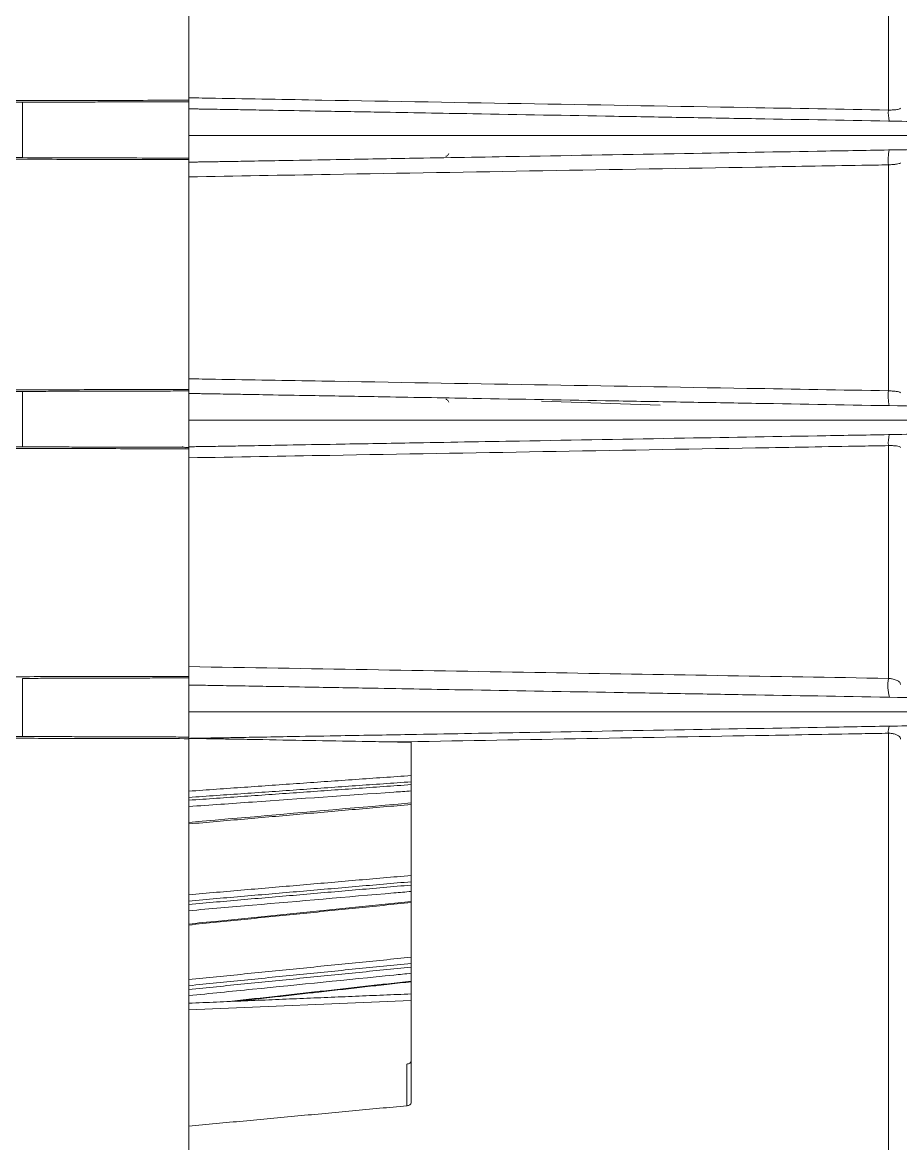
# Model space of a CAD drawing. Extents: x 12.1 to 108.7, y 1 to 80.4.
# Drawn here: x 80.236 to 82.21, y 30.73 to 33.251 of the extents above; entities that cross this region are included whole.
import ezdxf

# ---------------------------------------------------------------- set-up
doc = ezdxf.new("R2010")
doc.units = 0
doc.header["$MEASUREMENT"] = 0
doc.linetypes.add('SLD-Solid', pattern=[0])
doc.layers.add('OBJECT', color=7, linetype='CONTINUOUS')

msp = doc.modelspace()

# ---------------------------------------------------------------- linework, layer by layer
at = {"layer": 'OBJECT', "linetype": 'SLD-Solid', "lineweight": 15}
for p, q in [((80.6095, 33.0763), (80.6095, 33.5879)), ((82.1821, 33.0543), (82.1821, 33.5777)), ((80.6095, 33.0729), (80.6095, 33.0763)), ((80.2356, 33.0719), (80.2356, 32.9472)), ((80.6095, 33.0729), (80.6095, 32.9461)), ((80.6095, 32.6807), (80.6095, 32.9428)), ((82.1821, 32.423), (82.1821, 32.931)), ((80.6095, 32.6807), (80.6095, 32.4499)), ((80.6095, 32.426), (80.6095, 32.4498)), ((80.2356, 32.4216), (80.2356, 32.2969)), ((80.6095, 32.426), (80.6095, 32.4226)), ((80.6095, 32.4226), (80.6095, 32.2958)), ((81.6695, 32.3907), (81.4021, 32.4)), ((80.6095, 32.2958), (80.6095, 32.2925)), ((82.1821, 31.7763), (82.1821, 32.2997)), ((80.6095, 32.2728), (80.6095, 32.2925)), ((80.6095, 32.2723), (80.6095, 31.8027)), ((80.6095, 31.7809), (80.6095, 31.8021)), ((80.2356, 31.7763), (80.2356, 31.6456)), ((80.6095, 31.7809), (80.6095, 31.7774)), ((80.6095, 31.7774), (80.6095, 31.6444)), ((80.6095, 30.7748), (80.6095, 31.6407)), ((82.1821, 30.5046), (82.1821, 31.653)), ((81.1095, 31.6327), (81.1095, 30.8218)), ((81.1095, 31.0518), (80.6095, 31.0309)), ((81.0998, 30.8153), (81.0998, 30.909)), ((80.6095, 30.7695), (80.6095, 30.7748)), ((80.6095, 30.5949), (80.6095, 30.7695))]:
    msp.add_line(p, q, dxfattribs=at)
for centre, radius, start, end in [((82.2516, 33.0477), 0.0698, 174.5452, 195.0924), ((82.2803, 32.9417), 0.0988, 166.6502, 186.2039), ((82.2803, 32.4123), 0.0988, 173.7961, 193.3498), ((82.2516, 32.3063), 0.0698, 164.9076, 185.4548), ((80.5945, 32.2817), 0.015, 83, 89), ((80.5945, 32.2817), 0.015, 60.8755, 83), ((82.2956, 31.7606), 0.1145, 172.1446, 193.5041), ((82.2185, 31.6563), 0.0365, 159.8128, 185.2099)]:
    msp.add_arc(centre, radius, start, end, dxfattribs=at)
for points in [[(80.6095, 33.0763), (79.3004, 33.0736)], [(78.3698, 33.0721), (80.2356, 33.0719)], [(80.2356, 33.0719), (80.6095, 33.0729)], [(80.2356, 32.9472), (78.369, 32.947)], [(79.3004, 32.9455), (80.6095, 32.9428)], [(79.3004, 32.4233), (80.6095, 32.426)], [(80.6095, 32.4226), (80.2356, 32.4216)], [(80.6095, 32.2925), (79.3004, 32.2952)], [(80.2356, 32.2969), (80.6095, 32.2958)], [(79.3004, 31.7781), (80.6095, 31.7809)], [(80.6095, 31.7774), (80.2356, 31.7763)], [(80.6095, 31.6407), (79.3004, 31.6437)], [(80.2356, 31.6456), (80.6095, 31.6444)], [(81.1095, 31.6327), (81.074, 31.6333)], [(80.6095, 31.5227), (81.1095, 31.5578)], [(81.1095, 31.5437), (80.6095, 31.5086)], [(80.6095, 31.5023), (81.1095, 31.5374)], [(80.6095, 31.449), (81.1095, 31.4927)], [(80.6095, 31.2898), (81.1095, 31.3331)], [(81.1095, 31.319), (80.6095, 31.2757)], [(80.6095, 31.2681), (81.1095, 31.3115)], [(80.6095, 31.2217), (81.1095, 31.2723)], [(80.6095, 31.099), (81.1095, 31.1493)], [(81.1095, 31.1355), (80.6095, 31.0853)], [(80.6095, 31.0767), (81.1095, 31.127)], [(80.6999, 31.0497), (81.1095, 31.0955)], [(80.718, 31.0504), (81.1095, 31.0942)], [(81.1095, 31.0668), (80.6095, 31.0459)], [(81.0998, 30.8153), (80.6095, 30.7695)]]:
    msp.add_open_spline(points, degree=1, dxfattribs=at)
for points, knots in [([(80.6095, 33.0817), (80.6294, 33.0814), (80.7291, 33.0797), (81.1475, 33.0724), (81.6517, 33.0636), (82.0763, 33.0562), (82.1821, 33.0543)], [0, 0, 0, 0, 0.038008, 0.190039, 0.798163, 1, 1, 1, 1]), ([(80.6095, 33.077), (80.6095, 33.0781), (80.6095, 33.0797), (80.6095, 33.0813), (80.6095, 33.0817)], [0, 0, 0, 0, 0.747457, 1, 1, 1, 1]), ([(82.7238, 33.0201), (82.7136, 33.0203), (82.6535, 33.0213), (82.5577, 33.023), (82.451, 33.0249), (82.3624, 33.0264), (82.2827, 33.0278), (82.1231, 33.0306), (81.9372, 33.0338), (81.7251, 33.0375), (81.5129, 33.0412), (81.2831, 33.0453), (81.059, 33.0492), (80.9096, 33.0518), (80.8098, 33.0535), (80.7433, 33.0547), (80.6988, 33.0555), (80.6692, 33.056), (80.6494, 33.0563), (80.6362, 33.0565), (80.6273, 33.0567), (80.6214, 33.0568), (80.6175, 33.0569), (80.6148, 33.0569), (80.6131, 33.0569), (80.6119, 33.057), (80.6111, 33.057), (80.6106, 33.057), (80.6102, 33.057), (80.61, 33.057), (80.6098, 33.057), (80.6097, 33.057), (80.6096, 33.057), (80.6096, 33.057), (80.6096, 33.057), (80.6095, 33.057), (80.6095, 33.057), (80.6095, 33.057), (80.6095, 33.057), (80.6095, 33.057)], [0, 0, 0, 0, 0.016158, 0.095778, 0.151449, 0.188412, 0.225371, 0.262677, 0.410011, 0.483678, 0.557345, 0.704679, 0.802926, 0.868474, 0.91221, 0.941394, 0.960869, 0.973866, 0.982541, 0.988332, 0.992198, 0.994779, 0.996503, 0.997656, 0.998426, 0.998941, 0.999286, 0.999517, 0.999672, 0.999777, 0.999847, 0.999895, 0.999927, 0.99995, 0.99997, 0.999984, 0.99999, 0.999997, 1, 1, 1, 1]), ([(80.6095, 33.057), (80.6095, 33.0565), (80.6095, 33.0553), (80.6095, 33.0457), (80.6095, 33.0308), (80.6095, 33.0136), (80.6095, 33.0019), (80.6095, 32.997)], [0, 0, 0, 0, 0.19834, 0.412972, 0.627088, 0.843128, 1, 1, 1, 1]), ([(82.2095, 33.0586), (82.2092, 33.058), (82.2085, 33.0568), (82.2033, 33.0554), (82.1955, 33.0545), (82.1879, 33.0543), (82.1833, 33.0543), (82.1821, 33.0543)], [0, 0, 0, 0, 0.236418, 0.470095, 0.698088, 0.91992, 1, 1, 1, 1]), ([(80.6095, 32.997), (81.0195, 32.997), (81.4704, 32.997), (81.9623, 32.997), (82.0853, 32.997), (82.208, 32.997), (82.3316, 32.997), (82.4769, 32.997), (82.6293, 32.997), (82.7515, 32.997), (82.8126, 32.997)], [0, 0, 0, 0, 0.543778, 0.598156, 0.652534, 0.706911, 0.761242, 0.815244, 0.907603, 1, 1, 1, 1]), ([(82.6867, 32.9733), (82.6321, 32.9723), (82.549, 32.9709), (82.4437, 32.969), (82.3622, 32.9676), (82.2827, 32.9662), (82.1755, 32.9643), (81.9894, 32.9611), (81.7063, 32.9562), (81.3944, 32.9507), (81.1333, 32.9462), (80.9591, 32.9431), (80.8429, 32.9411), (80.7653, 32.9397), (80.7136, 32.9388), (80.679, 32.9382), (80.6559, 32.9378), (80.6405, 32.9376), (80.6302, 32.9374), (80.6234, 32.9373), (80.6188, 32.9372), (80.6157, 32.9371), (80.6137, 32.9371), (80.6123, 32.9371), (80.6114, 32.937), (80.6108, 32.937), (80.6103, 32.937), (80.6101, 32.937), (80.6099, 32.937), (80.6098, 32.937), (80.6097, 32.937), (80.6096, 32.937), (80.6096, 32.937), (80.6095, 32.937), (80.6095, 32.937), (80.6095, 32.937), (80.6095, 32.937), (80.6095, 32.937)], [0, 0, 0, 0, 0.088506, 0.134548, 0.172191, 0.209947, 0.247828, 0.323817, 0.473867, 0.648941, 0.765737, 0.843661, 0.895653, 0.930345, 0.953495, 0.968945, 0.979256, 0.986138, 0.990733, 0.993801, 0.99585, 0.997219, 0.998133, 0.998745, 0.999155, 0.999429, 0.999613, 0.999737, 0.99982, 0.999876, 0.999915, 0.999941, 0.999959, 0.999979, 0.999987, 0.999995, 1, 1, 1, 1]), ([(81.194, 32.9566), (81.1935, 32.9557), (81.1926, 32.9538), (81.1905, 32.9516), (81.1886, 32.9504), (81.1875, 32.9501), (81.1874, 32.95)], [0, 0, 0, 0, 0.341646, 0.685991, 0.955028, 1, 1, 1, 1]), ([(80.6095, 32.9461), (80.5472, 32.9463), (80.4226, 32.9466), (80.2979, 32.947), (80.2356, 32.9472)], [0, 0, 0, 0, 0.499837, 1, 1, 1, 1]), ([(80.6095, 32.947), (80.6095, 32.9437), (80.6095, 32.938), (80.6095, 32.9373), (80.6095, 32.937)], [0, 0, 0, 0, 0.579333, 1, 1, 1, 1]), ([(80.6095, 32.9041), (80.6095, 32.9075), (80.6095, 32.9142), (80.6095, 32.9237), (80.6095, 32.9311), (80.6095, 32.9361), (80.6095, 32.9367), (80.6095, 32.937)], [0, 0, 0, 0, 0.2012361, 0.4024727, 0.6037713, 0.8056249, 1, 1, 1, 1]), ([(82.1821, 32.931), (82.1622, 32.9307), (82.0626, 32.929), (81.6444, 32.9218), (81.1401, 32.9132), (80.7155, 32.9059), (80.6095, 32.9041)], [0, 0, 0, 0, 0.037994, 0.189972, 0.797883, 1, 1, 1, 1]), ([(82.2095, 32.9355), (82.2095, 32.9353), (82.2093, 32.9347), (82.2067, 32.9337), (82.2006, 32.9325), (82.1921, 32.9316), (82.1855, 32.9312), (82.1821, 32.931)], [0, 0, 0, 0, 0.09404, 0.324106, 0.551552, 0.776448, 1, 1, 1, 1]), ([(80.6095, 32.4499), (80.6294, 32.4496), (80.729, 32.4479), (81.1473, 32.4407), (81.6516, 32.4321), (82.0762, 32.4248), (82.1821, 32.423)], [0, 0, 0, 0, 0.037994, 0.189972, 0.797883, 1, 1, 1, 1]), ([(80.6095, 32.427), (80.6095, 32.4283), (80.6095, 32.4321), (80.6095, 32.4402), (80.6095, 32.4468), (80.6095, 32.4499)], [0, 0, 0, 0, 0.222328, 0.623872, 1, 1, 1, 1]), ([(80.2356, 32.4216), (79.9245, 32.4216), (79.3023, 32.4217), (78.6801, 32.4218), (78.369, 32.4218)], [0, 0, 0, 0, 0.499995, 1, 1, 1, 1]), ([(82.1821, 32.423), (82.1834, 32.423), (82.188, 32.4227), (82.1956, 32.4221), (82.2033, 32.4211), (82.2085, 32.4198), (82.2092, 32.419), (82.2095, 32.4186)], [0, 0, 0, 0, 0.0835765, 0.3092934, 0.5379758, 0.7686309, 1, 1, 1, 1]), ([(82.6867, 32.3808), (82.6387, 32.3816), (82.5556, 32.383), (82.451, 32.3849), (82.3624, 32.3864), (82.2827, 32.3878), (82.1231, 32.3906), (81.9372, 32.3938), (81.7251, 32.3975), (81.5129, 32.4012), (81.2831, 32.4053), (81.059, 32.4092), (80.9096, 32.4118), (80.8098, 32.4135), (80.7433, 32.4147), (80.6988, 32.4155), (80.6692, 32.416), (80.6494, 32.4163), (80.6362, 32.4165), (80.6273, 32.4167), (80.6214, 32.4168), (80.6175, 32.4169), (80.6148, 32.4169), (80.6131, 32.4169), (80.6119, 32.417), (80.6111, 32.417), (80.6106, 32.417), (80.6102, 32.417), (80.61, 32.417), (80.6098, 32.417), (80.6097, 32.417), (80.6096, 32.417), (80.6096, 32.417), (80.6096, 32.417), (80.6095, 32.417), (80.6095, 32.417), (80.6095, 32.417), (80.6095, 32.417), (80.6095, 32.417)], [0, 0, 0, 0, 0.0776549, 0.1344416, 0.1721448, 0.2098448, 0.2478987, 0.3981858, 0.4733294, 0.548473, 0.6987602, 0.7989761, 0.8658381, 0.9104506, 0.9402196, 0.9600848, 0.9733423, 0.982191, 0.9880977, 0.9920412, 0.9946745, 0.9964334, 0.9976086, 0.9983942, 0.9989197, 0.9992715, 0.9995072, 0.9996655, 0.999772, 0.9998439, 0.9998927, 0.9999259, 0.9999489, 0.9999695, 0.9999834, 0.9999902, 0.9999972, 1, 1, 1, 1]), ([(80.6095, 32.417), (80.6095, 32.4165), (80.6095, 32.4153), (80.6095, 32.4057), (80.6095, 32.3908), (80.6095, 32.3736), (80.6095, 32.3619), (80.6095, 32.357)], [0, 0, 0, 0, 0.19834, 0.412972, 0.627088, 0.843128, 1, 1, 1, 1]), ([(81.1874, 32.404), (81.1875, 32.404), (81.1886, 32.4036), (81.1905, 32.4024), (81.1926, 32.4002), (81.1935, 32.3984), (81.194, 32.3974)], [0, 0, 0, 0, 0.044972, 0.314009, 0.658354, 1, 1, 1, 1]), ([(80.6095, 32.357), (81.0195, 32.357), (81.4704, 32.357), (81.9623, 32.357), (82.0853, 32.357), (82.208, 32.357), (82.3316, 32.357), (82.4769, 32.357), (82.6293, 32.357), (82.7515, 32.357), (82.8126, 32.357)], [0, 0, 0, 0, 0.543778, 0.598156, 0.652534, 0.706911, 0.761242, 0.815244, 0.907603, 1, 1, 1, 1]), ([(80.6095, 32.357), (80.6095, 32.3506), (80.6095, 32.3429), (80.6095, 32.3364), (80.6095, 32.3353)], [0, 0, 0, 0, 0.830856, 1, 1, 1, 1]), ([(82.7238, 32.3339), (82.7136, 32.3337), (82.6468, 32.3326), (82.5511, 32.3309), (82.4437, 32.329), (82.3622, 32.3276), (82.2827, 32.3262), (82.1755, 32.3243), (81.9894, 32.3211), (81.7063, 32.3162), (81.3944, 32.3107), (81.1333, 32.3062), (80.9591, 32.3031), (80.8429, 32.3011), (80.7653, 32.2997), (80.7136, 32.2988), (80.679, 32.2982), (80.6559, 32.2978), (80.6405, 32.2976), (80.6302, 32.2974), (80.6234, 32.2973), (80.6188, 32.2972), (80.6157, 32.2971), (80.6137, 32.2971), (80.6123, 32.2971), (80.6114, 32.297), (80.6108, 32.297), (80.6103, 32.297), (80.6101, 32.297), (80.6099, 32.297), (80.6098, 32.297), (80.6097, 32.297), (80.6096, 32.297), (80.6096, 32.297), (80.6095, 32.297), (80.6095, 32.297), (80.6095, 32.297), (80.6095, 32.297), (80.6095, 32.297)], [0, 0, 0, 0, 0.016158, 0.106416, 0.151553, 0.188457, 0.225471, 0.262607, 0.337103, 0.484205, 0.655839, 0.770341, 0.846733, 0.897704, 0.931714, 0.954409, 0.969555, 0.979663, 0.986411, 0.990915, 0.993923, 0.995931, 0.997273, 0.99817, 0.99877, 0.999171, 0.99944, 0.999621, 0.999742, 0.999824, 0.999879, 0.999916, 0.999942, 0.99996, 0.999979, 0.999987, 0.999995, 1, 1, 1, 1]), ([(78.3698, 32.2967), (78.6808, 32.2967), (79.3027, 32.2968), (79.9246, 32.2968), (80.2356, 32.2969)], [0, 0, 0, 0, 0.499993, 1, 1, 1, 1]), ([(82.1821, 32.2997), (82.1622, 32.2993), (82.0626, 32.2976), (81.6442, 32.2903), (81.1399, 32.2815), (80.7153, 32.2741), (80.6095, 32.2723)], [0, 0, 0, 0, 0.0380077, 0.1900387, 0.7981627, 1, 1, 1, 1]), ([(82.2095, 32.2955), (82.2094, 32.2957), (82.2092, 32.2966), (82.2066, 32.2978), (82.2005, 32.299), (82.192, 32.2997), (82.1854, 32.2997), (82.1821, 32.2997)], [0, 0, 0, 0, 0.1044749, 0.3359586, 0.5610039, 0.7814477, 1, 1, 1, 1]), ([(80.6095, 32.2723), (80.6095, 32.2755), (80.6095, 32.2819), (80.6095, 32.2883), (80.6095, 32.2904), (80.6095, 32.2908)], [0, 0, 0, 0, 0.446867, 0.893709, 1, 1, 1, 1]), ([(80.6095, 31.8027), (80.8771, 31.7982), (81.4013, 31.7894), (81.9255, 31.7806), (82.1821, 31.7763)], [0, 0, 0, 0, 0.510403, 1, 1, 1, 1]), ([(80.6095, 31.7826), (80.6095, 31.7834), (80.6095, 31.7872), (80.6095, 31.7944), (80.6095, 31.8001), (80.6095, 31.8027)], [0, 0, 0, 0, 0.119921, 0.609539, 1, 1, 1, 1]), ([(82.2095, 31.7629), (82.2091, 31.7645), (82.2084, 31.7676), (82.2025, 31.7717), (82.1943, 31.7746), (82.1872, 31.7758), (82.1834, 31.7762), (82.1824, 31.7763), (82.1821, 31.7763)], [0, 0, 0, 0, 0.279064, 0.547769, 0.784502, 0.941814, 0.984377, 1, 1, 1, 1]), ([(82.7227, 31.7245), (82.7129, 31.7247), (82.6531, 31.7257), (82.5577, 31.7274), (82.451, 31.7292), (82.3624, 31.7308), (82.2827, 31.7322), (82.1231, 31.735), (81.9372, 31.7382), (81.7251, 31.7419), (81.5129, 31.7456), (81.2831, 31.7496), (81.059, 31.7535), (80.9096, 31.7562), (80.8098, 31.7579), (80.7433, 31.7591), (80.6988, 31.7598), (80.6692, 31.7604), (80.6494, 31.7607), (80.6362, 31.7609), (80.6273, 31.7611), (80.6214, 31.7612), (80.6175, 31.7613), (80.6148, 31.7613), (80.6131, 31.7613), (80.6119, 31.7614), (80.6111, 31.7614), (80.6106, 31.7614), (80.6102, 31.7614), (80.61, 31.7614), (80.6098, 31.7614), (80.6097, 31.7614), (80.6096, 31.7614), (80.6096, 31.7614), (80.6096, 31.7614), (80.6095, 31.7614), (80.6095, 31.7614), (80.6095, 31.7614), (80.6095, 31.7614), (80.6095, 31.7614)], [0, 0, 0, 0, 0.015578, 0.095245, 0.150949, 0.187933, 0.224914, 0.262242, 0.409663, 0.483374, 0.557084, 0.704505, 0.80281, 0.868397, 0.912158, 0.94136, 0.960846, 0.973851, 0.982531, 0.988325, 0.992193, 0.994776, 0.996501, 0.997654, 0.998425, 0.99894, 0.999285, 0.999517, 0.999672, 0.999776, 0.999847, 0.999895, 0.999927, 0.99995, 0.99997, 0.999984, 0.99999, 0.999997, 1, 1, 1, 1]), ([(80.6095, 31.7014), (81.0195, 31.7014), (81.4704, 31.7014), (81.9623, 31.7014), (82.0853, 31.7014), (82.208, 31.7014), (82.3316, 31.7014), (82.4652, 31.7014), (82.5971, 31.7014), (82.748, 31.7014), (82.8478, 31.7014), (82.8977, 31.7014)], [0, 0, 0, 0, 0.52131, 0.573441, 0.625572, 0.677703, 0.729789, 0.78156, 0.854349, 0.927175, 1, 1, 1, 1]), ([(80.6095, 31.7014), (80.6095, 31.6952), (80.6095, 31.6824), (80.6095, 31.6679), (80.6095, 31.6619), (80.6095, 31.6604)], [0, 0, 0, 0, 0.407755, 0.849003, 1, 1, 1, 1]), ([(82.8494, 31.6805), (82.8473, 31.6805), (82.7955, 31.6795), (82.6868, 31.6777), (82.5511, 31.6753), (82.4437, 31.6734), (82.3622, 31.672), (82.2827, 31.6706), (82.1755, 31.6687), (81.9894, 31.6655), (81.7063, 31.6605), (81.3944, 31.6551), (81.1333, 31.6505), (80.9591, 31.6475), (80.8429, 31.6455), (80.7653, 31.6441), (80.7136, 31.6432), (80.679, 31.6426), (80.6559, 31.6422), (80.6405, 31.6419), (80.6302, 31.6418), (80.6234, 31.6416), (80.6188, 31.6416), (80.6157, 31.6415), (80.6137, 31.6415), (80.6123, 31.6414), (80.6114, 31.6414), (80.6108, 31.6414), (80.6103, 31.6414), (80.6101, 31.6414), (80.6099, 31.6414), (80.6098, 31.6414), (80.6097, 31.6414), (80.6096, 31.6414), (80.6096, 31.6414), (80.6095, 31.6414), (80.6095, 31.6414), (80.6095, 31.6414), (80.6095, 31.6414), (80.6095, 31.6414)], [0, 0, 0, 0, 0.003099, 0.077736, 0.162345, 0.204657, 0.239251, 0.273949, 0.30876, 0.378594, 0.516489, 0.67738, 0.784715, 0.856326, 0.904106, 0.935988, 0.957263, 0.97146, 0.980936, 0.987261, 0.991484, 0.994303, 0.996186, 0.997444, 0.998285, 0.998847, 0.999223, 0.999475, 0.999644, 0.999758, 0.999835, 0.999886, 0.999922, 0.999946, 0.999963, 0.99998, 0.999988, 0.999995, 1, 1, 1, 1]), ([(78.3719, 31.6453), (78.6825, 31.6454), (79.3037, 31.6454), (79.925, 31.6455), (80.2356, 31.6456)], [0, 0, 0, 0, 0.499976, 1, 1, 1, 1]), ([(80.6095, 31.6445), (80.6095, 31.6441), (80.6095, 31.6415), (80.6095, 31.6414), (80.6095, 31.6414)], [0, 0, 0, 0, 0.1834978, 1, 1, 1, 1]), ([(81.074, 31.6333), (81.0541, 31.6336), (80.9547, 31.6354), (80.8366, 31.6374), (80.7262, 31.6394), (80.6868, 31.64), (80.6606, 31.6405), (80.6431, 31.6408), (80.6315, 31.641), (80.6237, 31.6411), (80.6186, 31.6412), (80.6152, 31.6413), (80.613, 31.6413), (80.6114, 31.6414), (80.6104, 31.6414), (80.6098, 31.6414), (80.6095, 31.6414), (80.6095, 31.6414), (80.6095, 31.6414)], [0, 0, 0, 0, 0.1274327, 0.6371903, 0.7574805, 0.8378332, 0.891511, 0.927378, 0.9513569, 0.967404, 0.9781615, 0.9853937, 0.990279, 0.9936049, 0.9968656, 0.9982138, 0.9993231, 1, 1, 1, 1]), ([(82.1821, 31.653), (82.1622, 31.6526), (82.0626, 31.6508), (81.6932, 31.6443), (81.3438, 31.6381), (81.074, 31.6333)], [0, 0, 0, 0, 0.053919, 0.269597, 1, 1, 1, 1]), ([(82.1821, 31.653), (82.1848, 31.6529), (82.1879, 31.6527), (82.1937, 31.6519), (82.1995, 31.6504), (82.2055, 31.6473), (82.209, 31.6436), (82.2093, 31.641), (82.2095, 31.6398)], [0, 0, 0, 0, 0.146052, 0.170601, 0.352518, 0.560068, 0.807091, 1, 1, 1, 1]), ([(81.1095, 31.5233), (81.0965, 31.5223), (80.9777, 31.514), (80.811, 31.5023), (80.6573, 31.4915), (80.6095, 31.4882)], [0, 0, 0, 0, 0.0778969, 0.7130956, 1, 1, 1, 1]), ([(80.6095, 31.4525), (80.6195, 31.4533), (80.7862, 31.4679), (80.9529, 31.4825), (81.1095, 31.4962)], [0, 0, 0, 0, 0.060204, 1, 1, 1, 1]), ([(81.1095, 31.2972), (81.0965, 31.2961), (80.9777, 31.2858), (80.811, 31.2714), (80.6573, 31.2581), (80.6095, 31.2539)], [0, 0, 0, 0, 0.077897, 0.713096, 1, 1, 1, 1]), ([(80.6095, 31.2239), (80.6195, 31.225), (80.7862, 31.2418), (80.9529, 31.2587), (81.1095, 31.2746)], [0, 0, 0, 0, 0.0602045, 1, 1, 1, 1]), ([(81.1095, 31.1132), (81.0965, 31.1119), (80.9777, 31.0999), (80.811, 31.0831), (80.6573, 31.0677), (80.6095, 31.0629)], [0, 0, 0, 0, 0.077897, 0.713096, 1, 1, 1, 1]), ([(81.0998, 30.909), (81.1009, 30.9092), (81.1032, 30.9096), (81.1062, 30.911), (81.1084, 30.9128), (81.1094, 30.9145), (81.1095, 30.9155), (81.1095, 30.9158)], [0, 0, 0, 0, 0.220975, 0.441907, 0.663713, 0.88522, 1, 1, 1, 1]), ([(81.1095, 30.8218), (81.1094, 30.8211), (81.1092, 30.8198), (81.1074, 30.8179), (81.1049, 30.8165), (81.1022, 30.8156), (81.1004, 30.8154), (81.0998, 30.8153)], [0, 0, 0, 0, 0.219651, 0.439264, 0.659733, 0.880541, 1, 1, 1, 1])]:
    msp.add_open_spline(points, degree=3, knots=knots, dxfattribs=at)

doc.saveas('drawing.dxf')
